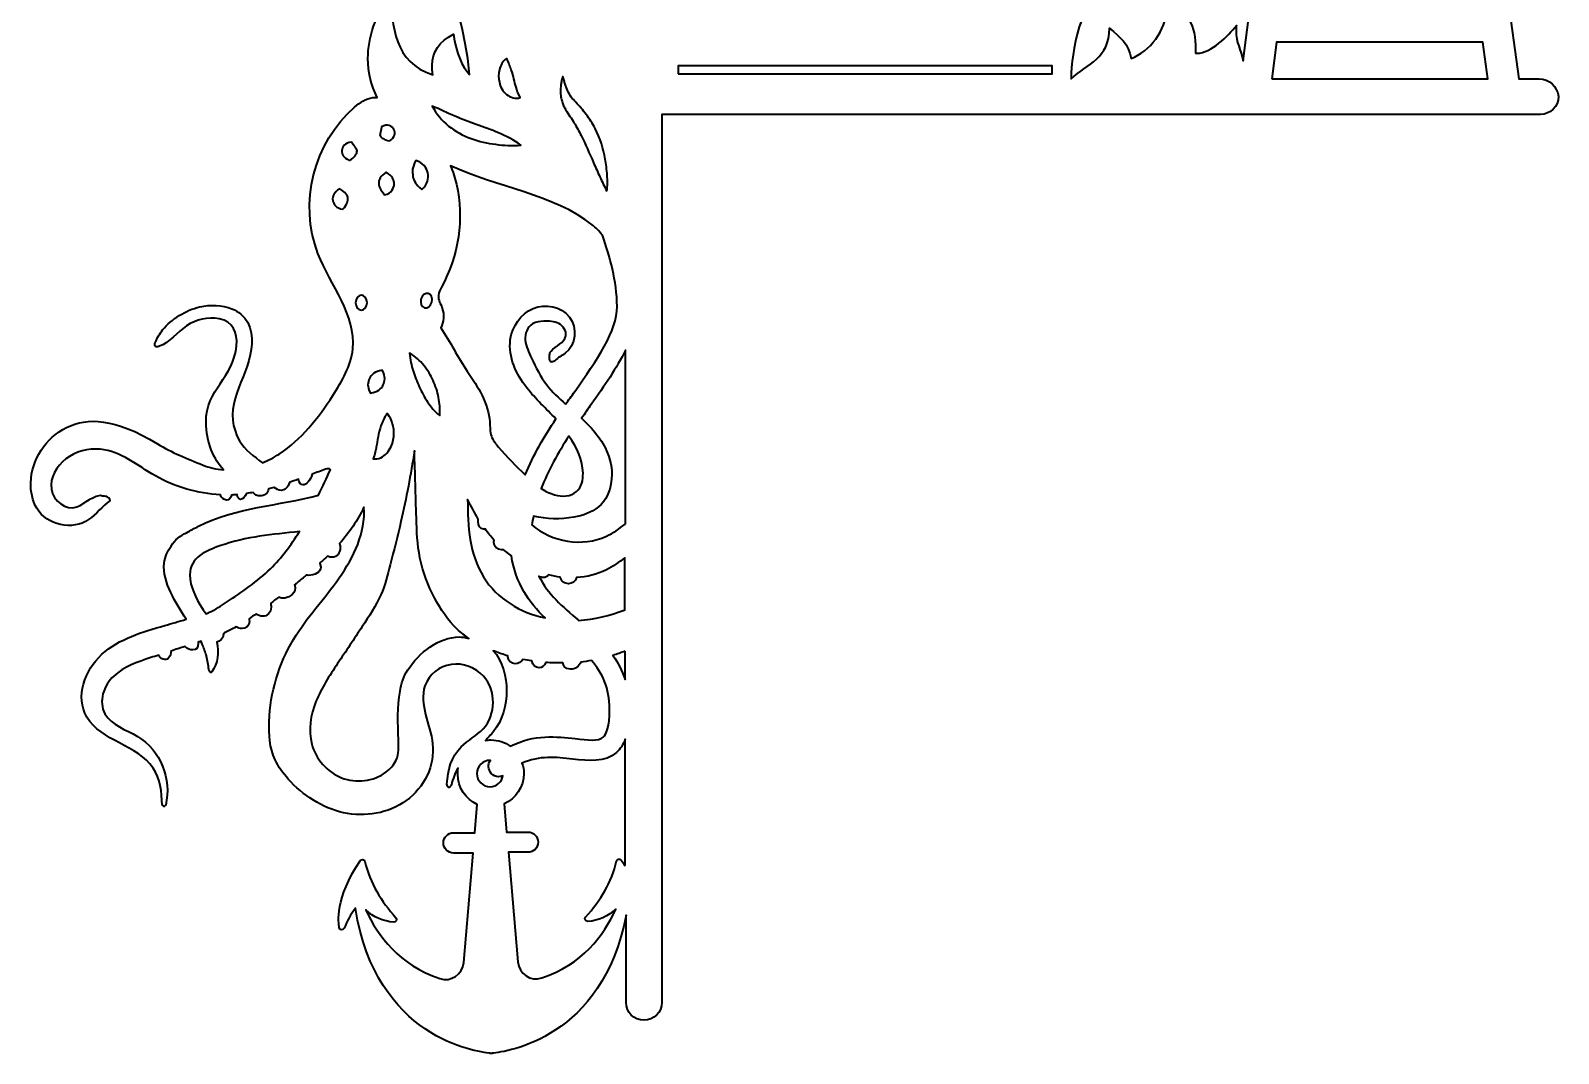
# Model space of a CAD drawing. Header units: millimetres. Extents: x 49 to 294, y 47 to 321.
# Drawn here: x 49.4 to 294.3, y 46.6 to 210.6 of the extents above; entities that cross this region are included whole.
import ezdxf

# ---------------------------------------------------------------- set-up
doc = ezdxf.new("R2010")
doc.units = ezdxf.units.MM
doc.header["$MEASUREMENT"] = 0
doc.layers.add('Layer 1', color=7, linetype='Continuous', lineweight=0)

msp = doc.modelspace()

# ---------------------------------------------------------------- linework, layer by layer
at = {"layer": 'Layer 1', "color": 18, "lineweight": 35, "true_color": 0x000000}
for points, knots in [([(291.22, 202.88), (291.22, 202.88), (287.94, 202.88), (287.94, 202.88), (287.94, 202.88), (277.88, 275.8), (277.88, 275.8), (278.38, 275.94), (278.8, 276.33), (279.01, 276.82), (279.01, 276.82), (283.49, 288.33), (283.49, 288.33), (283.92, 289.42), (283.1, 290.62), (281.9, 290.62), (281.9, 290.62), (277.11, 290.62), (277.11, 290.62), (277.11, 290.62), (277.11, 297.96), (277.11, 297.96), (277.11, 297.96), (282.01, 297.96), (282.01, 297.96), (282.86, 297.96), (283.32, 298.98), (282.68, 299.58), (282.68, 299.58), (265.89, 316.05), (265.89, 316.05), (265.5, 316.44), (264.9, 316.44), (264.55, 316.05), (264.55, 316.05), (247.76, 299.58), (247.76, 299.58), (247.16, 298.98), (247.54, 297.96), (248.43, 297.96), (248.43, 297.96), (253.33, 297.96), (253.33, 297.96), (253.33, 297.96), (253.33, 290.65), (253.33, 290.65), (253.33, 290.65), (248.53, 290.65), (248.53, 290.65), (247.37, 290.65), (246.52, 289.49), (246.94, 288.36), (246.94, 288.36), (251.42, 276.86), (251.42, 276.86), (251.67, 276.3), (252.17, 275.87), (252.77, 275.8), (252.77, 275.8), (243.77, 205.74), (243.77, 205.74), (243.35, 207.54), (242.61, 208.77), (242.61, 210.54), (242.61, 210.82), (242.64, 211.1), (242.68, 211.42), (241.34, 209.73), (238.62, 206.97), (236.36, 206.97), (236.29, 206.97), (236.18, 206.97), (236.11, 206.97), (236.11, 207.15), (236.11, 207.33), (236.11, 207.5), (236.11, 211.7), (235.02, 213.32), (231.21, 215.72), (231.39, 215.19), (231.46, 214.59), (231.46, 214.03), (231.46, 210.71), (228.74, 207.22), (225.78, 206.13), (225.39, 208.56), (224.08, 209.41), (222.32, 211), (222.32, 211), (222.32, 210.96), (222.32, 210.96), (222.32, 206.2), (218.79, 205.25), (216.18, 202.88), (216.25, 207.36), (217.35, 214.81), (222.85, 220.13), (232.94, 229.91), (236.36, 236.15), (237.56, 239.08), (237.6, 239.15), (237.6, 239.18), (237.6, 239.29), (237.7, 239.61), (237.67, 239.99), (237.35, 240.21), (237.35, 240.21), (186.06, 285.15), (186.06, 285.15), (186.41, 289.98), (188.03, 293.58), (188.03, 293.58), (188.03, 293.58), (176.42, 293.58), (176.42, 293.58), (176.42, 293.58), (174.55, 295.2), (174.55, 295.2), (174.55, 295.2), (174.55, 295.98), (174.55, 295.98), (174.55, 295.98), (178.96, 295.98), (178.96, 295.98), (178.96, 295.98), (182.77, 306.28), (182.77, 306.28), (182.77, 306.28), (173.36, 306.28), (173.36, 306.28), (173.36, 306.28), (172.65, 320.6), (172.65, 320.6), (172.61, 321.1), (172.12, 321.1), (172.09, 320.6), (172.09, 320.6), (172.05, 319.97), (172.05, 319.97), (172.05, 319.97), (156.99, 319.97), (156.99, 319.97), (156.99, 319.97), (159.98, 315.24), (159.98, 315.24), (159.98, 315.24), (156.95, 310.41), (156.95, 310.41), (156.95, 310.41), (171.56, 310.41), (171.56, 310.41), (171.56, 310.41), (171.34, 306.28), (171.34, 306.28), (171.34, 306.28), (161.92, 306.28), (161.92, 306.28), (161.92, 306.28), (162.45, 304.91), (162.45, 304.91), (162.45, 304.91), (139.81, 288.71), (139.81, 288.71), (139.81, 288.71), (139.81, 290.44), (139.81, 290.44), (139.81, 290.44), (139.28, 290.44), (139.28, 290.44), (139.28, 290.44), (138.61, 303.95), (138.61, 303.95), (138.57, 304.45), (138.08, 304.45), (138.04, 303.95), (138.04, 303.95), (137.41, 290.48), (137.41, 290.48), (137.41, 290.48), (136.88, 290.48), (136.88, 290.48), (136.88, 290.48), (136.88, 287.51), (136.88, 287.51), (135.08, 283.1), (131.13, 274.18), (125.41, 267.02), (125.41, 267.02), (124.78, 267.02), (124.78, 267.02), (124.78, 267.02), (127.99, 255.06), (111.55, 241.41), (111.55, 241.41), (109.43, 241.41), (109.43, 241.41), (109.43, 241.41), (109.43, 234.1), (109.43, 234.1), (109.43, 234.1), (112.57, 234.88), (113.42, 223.31), (113.42, 223.31), (118.29, 217.91), (119.77, 203.55), (118.53, 204.86), (117.62, 206.9), (117.16, 210.01), (114.94, 208.84), (113.74, 207.26), (113.74, 205), (113.74, 204.54), (113.81, 204.05), (113.88, 203.52), (107.63, 205.46), (107.39, 211.24), (107.03, 216.71), (104.67, 213.01), (103.47, 209.48), (103.47, 206.13), (103.47, 204.01), (103.96, 201.89), (104.95, 199.85), (104.7, 199.88), (104.49, 199.88), (104.25, 199.85), (103.12, 199.74), (102.13, 199.04), (101.32, 198.3), (94.79, 192.72), (92.32, 182.84), (95.46, 174.87), (97.47, 169.76), (101.6, 165.03), (101.04, 159.56), (100.75, 156.84), (99.34, 154.38), (97.83, 152.08), (95.5, 148.52), (92.82, 145.03), (89.25, 142.7), (88.41, 142.17), (87.49, 141.68), (86.54, 141.29), (85.2, 142.38), (83.78, 143.33), (82.87, 144.85), (81.67, 146.93), (81.49, 149.3), (82.16, 151.59), (82.87, 153.99), (84.07, 156.17), (84.6, 158.61), (85.09, 160.87), (85.02, 163.58), (83.08, 165.14), (82.66, 165.49), (82.2, 165.77), (81.67, 165.98), (80.08, 166.65), (78.21, 166.69), (76.52, 166.3), (74.26, 165.77), (72, 164.39), (70.56, 162.6), (70.06, 162), (69.67, 161.33), (69.39, 160.62), (69.29, 160.41), (69.25, 160.09), (69.43, 159.95), (69.57, 159.84), (69.74, 159.91), (69.92, 159.95), (71.75, 160.58), (72.85, 162.21), (74.4, 163.27), (75.92, 164.29), (77.82, 164.71), (79.62, 164.39), (81.88, 163.97), (82.59, 162.17), (82.41, 160.06), (81.88, 154.87), (77.51, 153.14), (77.51, 147.81), (77.51, 144.64), (78.85, 141.71), (80.29, 140.19), (79.16, 140.26), (78.07, 140.51), (77.05, 140.93), (74.51, 141.96), (72, 142.95), (69.71, 144.36), (62.79, 148.55), (58.53, 148.59), (55.17, 146.97), (51.82, 145.34), (49.53, 141.78), (49.42, 138.11), (49.39, 136.7), (49.67, 135.22), (50.38, 134.02), (52, 131.3), (56.09, 130.39), (58.7, 132.19), (59.94, 133.03), (60.89, 134.37), (62.09, 135.22), (62.09, 135.29), (62.09, 135.29), (62.09, 135.33), (62.09, 135.36), (62.09, 135.4), (62.05, 135.4), (62.05, 135.43), (62.02, 135.47), (62.02, 135.5), (61.98, 135.57), (61.95, 135.64), (61.91, 135.68), (61.88, 135.71), (61.84, 135.75), (61.84, 135.75), (61.81, 135.75), (61.81, 135.78), (61.77, 135.78), (61.74, 135.82), (61.7, 135.82), (61.7, 135.85), (61.7, 135.85), (61.63, 135.89), (61.63, 135.89), (61.59, 135.89), (61.56, 135.93), (61.56, 135.93), (61.45, 135.96), (61.31, 136), (61.17, 136), (61.14, 136), (61.14, 136), (61.1, 136), (61, 136), (60.85, 136.03), (60.78, 136.07), (60.71, 136.07), (60.71, 136.1), (60.64, 136.1), (59.97, 136), (59.37, 135.75), (58.81, 135.43), (58.14, 135.04), (57.57, 134.48), (56.83, 134.23), (55.03, 133.6), (53.02, 135.18), (52.74, 137.05), (52.46, 138.92), (53.55, 140.79), (55.03, 141.92), (56.59, 143.09), (58.6, 143.69), (60.57, 143.47), (63.85, 143.16), (66.5, 140.86), (69.39, 139.21), (72.57, 137.41), (76.2, 136.35), (79.83, 136.17), (79.94, 135.71), (80.36, 135.33), (80.82, 135.33), (81.17, 135.33), (81.49, 135.57), (81.6, 136.14), (81.88, 136.14), (82.2, 136.17), (82.48, 136.21), (82.55, 135.68), (82.8, 135.43), (83.04, 135.43), (83.4, 135.43), (83.78, 135.82), (84, 136.38), (84.38, 136.45), (84.7, 136.49), (85.09, 136.56), (85.34, 136.17), (85.76, 136), (86.18, 136), (86.82, 136), (87.45, 136.38), (87.52, 137.12), (87.81, 137.2), (88.09, 137.3), (88.41, 137.37), (88.79, 137.05), (89.15, 136.88), (89.54, 136.88), (90.17, 136.88), (90.7, 137.34), (90.88, 138.15), (91.37, 138.32), (91.83, 138.5), (92.32, 138.68), (92.46, 138.04), (92.75, 137.76), (93.06, 137.76), (93.59, 137.76), (94.26, 138.5), (94.54, 139.49), (95.25, 139.74), (95.96, 140.02), (96.66, 140.26), (96.91, 140.34), (97.3, 140.44), (97.44, 140.19), (96.84, 138.85), (96.2, 137.48), (95.53, 136.1), (89.11, 134.44), (82.34, 134.13), (76.31, 131.13), (75.67, 130.81), (75, 130.46), (74.4, 130.07), (73.38, 129.65), (72.5, 129.01), (71.93, 127.92), (71.33, 127.14), (70.91, 126.26), (70.8, 125.2), (70.49, 122.03), (72.74, 118.89), (74.33, 116.21), (73.17, 115.89), (72.07, 115.53), (70.91, 115.22), (67.31, 114.19), (63.57, 113.1), (60.82, 110.6), (58.07, 108.09), (56.52, 103.75), (58.42, 100.54), (60.68, 96.63), (66.53, 96.13), (69.04, 92.36), (70.2, 90.63), (70.41, 88.55), (70.49, 86.43), (70.52, 86.4), (70.52, 86.4), (70.56, 86.36), (70.63, 86.32), (70.66, 86.29), (70.7, 86.29), (70.7, 86.29), (70.7, 86.29), (70.7, 86.25), (70.73, 86.25), (70.77, 86.22), (70.77, 86.22), (70.8, 86.22), (70.8, 86.22), (70.84, 86.22), (70.84, 86.22), (70.87, 86.25), (70.87, 86.25), (70.91, 86.29), (70.91, 86.29), (70.94, 86.32), (70.94, 86.32), (70.98, 86.36), (70.98, 86.36), (70.98, 86.4), (71.01, 86.43), (71.05, 86.43), (72.04, 90.56), (70.2, 95.29), (66.53, 97.44), (64.7, 98.53), (62.34, 99.17), (61.31, 101.07), (60.22, 103.01), (61.1, 105.59), (62.72, 107.1), (64.35, 108.62), (66.53, 109.36), (68.69, 110.07), (69.07, 110.21), (69.53, 110.31), (69.92, 110.45), (70.13, 110), (70.52, 109.75), (70.91, 109.75), (71.4, 109.75), (71.86, 110.17), (71.9, 111.16), (71.9, 111.16), (71.9, 111.12), (71.9, 111.12), (72.64, 111.37), (73.38, 111.62), (74.15, 111.83), (74.54, 111.48), (75, 111.3), (75.42, 111.3), (75.92, 111.3), (76.27, 111.62), (76.27, 112.36), (76.27, 112.43), (76.27, 112.47), (76.27, 112.54), (76.41, 112.61), (76.59, 112.64), (76.73, 112.68), (76.8, 112.47), (76.84, 112.29), (76.94, 112.11), (77.19, 111.55), (77.4, 110.95), (77.58, 110.31), (77.79, 109.61), (77.89, 108.87), (77.96, 108.16), (78, 107.91), (78.18, 107.56), (78.35, 107.67), (78.42, 107.7), (78.42, 107.74), (78.46, 107.77), (79.41, 109.15), (79.66, 110.95), (79.23, 112.54), (79.76, 112.68), (80.29, 113.07), (80.29, 113.81), (80.29, 113.88), (80.29, 113.88), (80.29, 113.95), (80.57, 114.05), (80.82, 114.19), (81.14, 114.34), (81.53, 114.55), (81.99, 114.76), (82.37, 115.01), (82.62, 114.79), (82.94, 114.72), (83.29, 114.72), (83.89, 114.72), (84.46, 115.08), (84.46, 115.92), (84.46, 116.03), (84.46, 116.17), (84.42, 116.31), (84.81, 116.56), (85.16, 116.84), (85.55, 117.09), (85.8, 116.84), (86.18, 116.7), (86.57, 116.7), (87.28, 116.7), (87.95, 117.19), (87.95, 118.18), (87.95, 118.39), (87.91, 118.57), (87.88, 118.78), (88.3, 119.1), (88.72, 119.45), (89.18, 119.77), (89.32, 119.66), (89.57, 119.59), (89.82, 119.59), (90.63, 119.59), (91.79, 120.19), (91.79, 121.21), (91.79, 121.39), (91.76, 121.57), (91.72, 121.74), (91.86, 121.85), (92.04, 121.99), (92.18, 122.13), (92.64, 122.52), (93.13, 122.91), (93.59, 123.3), (93.7, 123.3), (93.8, 123.26), (93.91, 123.26), (94.93, 123.26), (95.89, 123.72), (95.89, 124.57), (95.89, 124.74), (95.81, 124.95), (95.74, 125.17), (96.13, 125.55), (96.59, 125.94), (96.98, 126.33), (97.23, 126.22), (97.47, 126.15), (97.68, 126.15), (98.53, 126.15), (99.02, 126.89), (99.02, 127.67), (99.02, 127.92), (98.99, 128.09), (98.92, 128.34), (100.47, 130.14), (101.81, 132.04), (102.83, 134.2), (103.12, 130.1), (101.18, 126.15), (98.85, 122.84), (96.52, 119.49), (93.63, 116.52), (91.55, 112.99), (89.15, 109.01), (87.81, 104.49), (87.63, 99.84), (87.56, 97.75), (87.7, 95.6), (88.58, 93.7), (89.11, 92.53), (89.85, 91.55), (90.7, 90.59), (93.03, 87.98), (96.13, 85.97), (99.55, 85.2), (102.98, 84.46), (106.79, 85.09), (109.61, 87.14), (112.47, 89.22), (114.23, 92.78), (113.84, 96.27), (113.49, 99.41), (111.58, 102.55), (112.61, 105.55), (113.24, 107.35), (114.94, 108.73), (116.84, 108.97), (118.75, 109.26), (120.69, 108.48), (121.99, 107.07), (124.07, 104.81), (124.04, 100.89), (121.92, 98.64), (120.9, 97.54), (119.49, 96.84), (118.39, 95.74), (116.84, 94.19), (116.24, 92), (116.13, 89.78), (116.17, 89.68), (116.21, 89.54), (116.24, 89.46), (116.28, 89.43), (116.28, 89.39), (116.31, 89.36), (116.31, 89.32), (116.35, 89.32), (116.35, 89.29), (116.35, 89.29), (116.38, 89.25), (116.38, 89.25), (116.42, 89.25), (116.42, 89.22), (116.45, 89.22), (116.49, 89.25), (116.52, 89.25), (116.52, 89.29), (116.56, 89.32), (116.59, 89.32), (116.59, 89.36), (116.59, 89.36), (116.63, 89.39), (116.63, 89.39), (116.66, 89.43), (116.7, 89.46), (116.7, 89.46), (116.73, 89.5), (116.73, 89.54), (116.77, 89.54), (116.77, 89.57), (116.8, 89.57), (116.8, 89.61), (116.8, 89.64), (116.84, 89.68), (116.84, 89.68), (117.09, 90.63), (117.4, 91.55), (117.93, 92.36), (117.86, 92.04), (117.86, 91.69), (117.86, 91.37), (117.86, 89.22), (119.17, 87.35), (121, 86.5), (121, 86.5), (120.61, 81.99), (120.61, 81.99), (120.61, 81.99), (117.19, 81.99), (117.19, 81.99), (116.31, 81.99), (115.57, 81.28), (115.57, 80.36), (115.57, 79.48), (116.28, 78.74), (117.19, 78.74), (117.19, 78.74), (120.33, 78.74), (120.33, 78.74), (120.33, 78.74), (118.82, 61.17), (118.82, 61.17), (118.64, 59.27), (116.77, 58), (114.97, 58.6), (108.55, 60.75), (105.06, 65.44), (103.12, 69.64), (104.32, 68.47), (105.94, 67.77), (107.6, 67.66), (107.99, 67.63), (108.16, 68.05), (107.95, 68.37), (105.59, 71.01), (103.82, 73.87), (102.98, 77.36), (102.91, 77.72), (102.45, 77.79), (102.24, 77.51), (98.11, 71.51), (98.78, 67.45), (98.85, 66.78), (98.88, 66.36), (99.48, 66.25), (99.66, 66.68), (100.15, 67.84), (100.68, 68.93), (101.46, 69.89), (104.78, 49.04), (120.79, 46.85), (123.08, 46.64), (123.08, 46.64), (123.08, 46.6), (123.08, 46.6), (123.08, 46.6), (123.15, 46.6), (123.23, 46.6), (123.3, 46.6), (123.37, 46.6), (123.37, 46.6), (123.37, 46.6), (123.37, 46.64), (123.37, 46.64), (125.62, 46.85), (141.11, 49), (144.85, 68.79), (144.85, 68.79), (144.85, 54.79), (144.85, 54.79), (144.85, 53.2), (146.12, 51.93), (147.71, 51.93), (149.3, 51.93), (150.57, 53.2), (150.57, 54.79), (150.57, 54.79), (150.57, 197.17), (150.57, 197.17), (150.57, 197.17), (291.43, 197.17), (291.43, 197.17), (293.02, 197.17), (294.29, 198.44), (294.29, 200.03), (294.08, 201.61), (292.81, 202.88), (291.22, 202.88)], [0, 0, 0, 0, 1, 1, 1, 2, 2, 2, 3, 3, 3, 4, 4, 4, 5, 5, 5, 6, 6, 6, 7, 7, 7, 8, 8, 8, 9, 9, 9, 10, 10, 10, 11, 11, 11, 12, 12, 12, 13, 13, 13, 14, 14, 14, 15, 15, 15, 16, 16, 16, 17, 17, 17, 18, 18, 18, 19, 19, 19, 20, 20, 20, 21, 21, 21, 22, 22, 22, 23, 23, 23, 24, 24, 24, 25, 25, 25, 26, 26, 26, 27, 27, 27, 28, 28, 28, 29, 29, 29, 30, 30, 30, 31, 31, 31, 32, 32, 32, 33, 33, 33, 34, 34, 34, 35, 35, 35, 36, 36, 36, 37, 37, 37, 38, 38, 38, 39, 39, 39, 40, 40, 40, 41, 41, 41, 42, 42, 42, 43, 43, 43, 44, 44, 44, 45, 45, 45, 46, 46, 46, 47, 47, 47, 48, 48, 48, 49, 49, 49, 50, 50, 50, 51, 51, 51, 52, 52, 52, 53, 53, 53, 54, 54, 54, 55, 55, 55, 56, 56, 56, 57, 57, 57, 58, 58, 58, 59, 59, 59, 60, 60, 60, 61, 61, 61, 62, 62, 62, 63, 63, 63, 64, 64, 64, 65, 65, 65, 66, 66, 66, 67, 67, 67, 68, 68, 68, 69, 69, 69, 70, 70, 70, 71, 71, 71, 72, 72, 72, 73, 73, 73, 74, 74, 74, 75, 75, 75, 76, 76, 76, 77, 77, 77, 78, 78, 78, 79, 79, 79, 80, 80, 80, 81, 81, 81, 82, 82, 82, 83, 83, 83, 84, 84, 84, 85, 85, 85, 86, 86, 86, 87, 87, 87, 88, 88, 88, 89, 89, 89, 90, 90, 90, 91, 91, 91, 92, 92, 92, 93, 93, 93, 94, 94, 94, 95, 95, 95, 96, 96, 96, 97, 97, 97, 98, 98, 98, 99, 99, 99, 100, 100, 100, 101, 101, 101, 102, 102, 102, 103, 103, 103, 104, 104, 104, 105, 105, 105, 106, 106, 106, 107, 107, 107, 108, 108, 108, 109, 109, 109, 110, 110, 110, 111, 111, 111, 112, 112, 112, 113, 113, 113, 114, 114, 114, 115, 115, 115, 116, 116, 116, 117, 117, 117, 118, 118, 118, 119, 119, 119, 120, 120, 120, 121, 121, 121, 122, 122, 122, 123, 123, 123, 124, 124, 124, 125, 125, 125, 126, 126, 126, 127, 127, 127, 128, 128, 128, 129, 129, 129, 130, 130, 130, 131, 131, 131, 132, 132, 132, 133, 133, 133, 134, 134, 134, 135, 135, 135, 136, 136, 136, 137, 137, 137, 138, 138, 138, 139, 139, 139, 140, 140, 140, 141, 141, 141, 142, 142, 142, 143, 143, 143, 144, 144, 144, 145, 145, 145, 146, 146, 146, 147, 147, 147, 148, 148, 148, 149, 149, 149, 150, 150, 150, 151, 151, 151, 152, 152, 152, 153, 153, 153, 154, 154, 154, 155, 155, 155, 156, 156, 156, 157, 157, 157, 158, 158, 158, 159, 159, 159, 160, 160, 160, 161, 161, 161, 162, 162, 162, 163, 163, 163, 164, 164, 164, 165, 165, 165, 166, 166, 166, 167, 167, 167, 168, 168, 168, 169, 169, 169, 170, 170, 170, 171, 171, 171, 172, 172, 172, 173, 173, 173, 174, 174, 174, 175, 175, 175, 176, 176, 176, 177, 177, 177, 178, 178, 178, 179, 179, 179, 180, 180, 180, 181, 181, 181, 182, 182, 182, 183, 183, 183, 184, 184, 184, 185, 185, 185, 186, 186, 186, 187, 187, 187, 188, 188, 188, 189, 189, 189, 190, 190, 190, 191, 191, 191, 192, 192, 192, 193, 193, 193, 194, 194, 194, 195, 195, 195, 196, 196, 196, 197, 197, 197, 198, 198, 198, 199, 199, 199, 200, 200, 200, 201, 201, 201, 202, 202, 202, 203, 203, 203, 204, 204, 204, 205, 205, 205, 206, 206, 206, 207, 207, 207, 208, 208, 208, 209, 209, 209, 210, 210, 210, 211, 211, 211, 212, 212, 212, 213, 213, 213, 214, 214, 214, 215, 215, 215, 216, 216, 216, 217, 217, 217, 218, 218, 218, 219, 219, 219, 220, 220, 220, 221, 221, 221, 222, 222, 222, 223, 223, 223, 224, 224, 224, 225, 225, 225, 226, 226, 226, 227, 227, 227, 228, 228, 228, 229, 229, 229, 230, 230, 230, 231, 231, 231, 232, 232, 232, 233, 233, 233, 234, 234, 234, 235, 235, 235, 236, 236, 236, 237, 237, 237, 238, 238, 238, 239, 239, 239, 240, 240, 240, 241, 241, 241, 242, 242, 242, 243, 243, 243, 244, 244, 244, 245, 245, 245, 246, 246, 246, 247, 247, 247, 248, 248, 248, 249, 249, 249, 250, 250, 250, 251, 251, 251, 252, 252, 252, 253, 253, 253, 254, 254, 254, 255, 255, 255, 256, 256, 256, 257, 257, 257, 258, 258, 258, 259, 259, 259, 260, 260, 260, 260]), ([(248.36, 202.88), (248.36, 202.88), (249.1, 208.74), (249.1, 208.74), (249.1, 208.74), (282.15, 208.74), (282.15, 208.74), (282.15, 208.74), (282.96, 202.88), (282.96, 202.88), (282.96, 202.88), (248.36, 202.88), (248.36, 202.88)], [0, 0, 0, 0, 1, 1, 1, 2, 2, 2, 3, 3, 3, 4, 4, 4, 4]), ([(124.53, 204.33), (124.74, 205), (125.06, 205.67), (125.69, 206.13), (126.05, 205.42), (126.22, 204.86), (126.44, 204.33), (126.61, 203.8), (126.75, 203.31), (126.86, 202.85), (126.96, 202.39), (127.07, 201.97), (127.21, 201.51), (127.32, 201.01), (127.49, 200.55), (127.88, 199.85), (127.14, 199.6), (126.29, 199.85), (125.69, 200.38), (125.06, 200.87), (124.67, 201.58), (124.53, 202.32), (124.35, 202.92), (124.35, 203.66), (124.53, 204.33)], [0, 0, 0, 0, 1, 1, 1, 2, 2, 2, 3, 3, 3, 4, 4, 4, 5, 5, 5, 6, 6, 6, 7, 7, 7, 8, 8, 8, 8]), ([(153.21, 203.69), (153.21, 203.69), (153.21, 204.96), (153.21, 204.96), (153.21, 204.96), (213.15, 204.96), (213.15, 204.96), (213.15, 204.96), (213.15, 203.69), (213.15, 203.69), (213.15, 203.69), (153.21, 203.69), (153.21, 203.69)], [0, 0, 0, 0, 1, 1, 1, 2, 2, 2, 3, 3, 3, 4, 4, 4, 4]), ([(141.78, 184.86), (141.36, 185.6), (140.97, 186.37), (140.65, 187.15), (140.3, 187.89), (139.95, 188.67), (139.63, 189.41), (138.96, 190.89), (138.36, 192.37), (137.65, 193.78), (137.27, 194.49), (136.95, 195.16), (136.49, 195.83), (136.1, 196.5), (135.61, 197.17), (135.15, 197.94), (135.04, 198.16), (134.9, 198.33), (134.83, 198.54), (134.76, 198.79), (134.62, 198.97), (134.58, 199.21), (134.58, 199.21), (134.48, 199.57), (134.48, 199.57), (134.44, 199.67), (134.41, 199.81), (134.41, 199.92), (134.37, 200.17), (134.34, 200.38), (134.34, 200.62), (134.34, 201.08), (134.34, 201.54), (134.41, 201.97), (134.44, 202.21), (134.48, 202.39), (134.51, 202.6), (134.58, 202.81), (134.62, 203.02), (134.73, 203.24), (134.8, 203.02), (134.83, 202.81), (134.9, 202.6), (134.97, 202.39), (135.01, 202.21), (135.08, 202), (135.15, 201.79), (135.18, 201.61), (135.29, 201.44), (135.29, 201.44), (135.5, 200.91), (135.5, 200.91), (135.82, 200.2), (136.24, 199.67), (136.77, 199.11), (137.34, 198.51), (137.94, 197.87), (138.43, 197.17), (138.71, 196.81), (138.96, 196.46), (139.21, 196.07), (139.45, 195.69), (139.63, 195.3), (139.88, 194.91), (140.69, 193.32), (141.22, 191.66), (141.5, 190.01), (141.64, 189.16), (141.75, 188.31), (141.82, 187.43), (141.85, 186.58), (141.89, 185.7), (141.78, 184.86)], [0, 0, 0, 0, 1, 1, 1, 2, 2, 2, 3, 3, 3, 4, 4, 4, 5, 5, 5, 6, 6, 6, 7, 7, 7, 8, 8, 8, 9, 9, 9, 10, 10, 10, 11, 11, 11, 12, 12, 12, 13, 13, 13, 14, 14, 14, 15, 15, 15, 16, 16, 16, 17, 17, 17, 18, 18, 18, 19, 19, 19, 20, 20, 20, 21, 21, 21, 22, 22, 22, 23, 23, 23, 24, 24, 24, 24]), ([(117.37, 196.89), (118.53, 196.39), (119.63, 195.97), (120.83, 195.54), (121.99, 195.12), (123.23, 194.7), (124.42, 194.2), (125.62, 193.68), (126.86, 193.08), (127.95, 192.23), (126.54, 192.12), (125.24, 192.19), (123.93, 192.37), (122.59, 192.55), (121.32, 192.79), (120.02, 193.29), (118.71, 193.75), (117.47, 194.45), (116.38, 195.3), (115.32, 196.18), (114.41, 197.24), (113.77, 198.51), (115.04, 197.94), (116.17, 197.38), (117.37, 196.89)], [0, 0, 0, 0, 1, 1, 1, 2, 2, 2, 3, 3, 3, 4, 4, 4, 5, 5, 5, 6, 6, 6, 7, 7, 7, 8, 8, 8, 8]), ([(105.45, 194.1), (105.52, 194.35), (105.59, 194.63), (105.66, 195.16), (106.12, 195.51), (106.54, 195.47), (106.89, 195.37), (107.24, 195.26), (107.49, 194.98), (107.63, 194.73), (107.77, 194.45), (107.81, 194.17), (107.7, 193.85), (107.63, 193.53), (107.42, 193.22), (106.96, 192.9), (106.43, 193.04), (106.12, 193.15), (105.9, 193.29), (105.66, 193.39), (105.55, 193.53), (105.48, 193.68), (105.37, 193.75), (105.37, 193.89), (105.45, 194.1)], [0, 0, 0, 0, 1, 1, 1, 2, 2, 2, 3, 3, 3, 4, 4, 4, 5, 5, 5, 6, 6, 6, 7, 7, 7, 8, 8, 8, 8]), ([(100.47, 189.79), (99.94, 190.04), (99.69, 190.29), (99.52, 190.54), (99.34, 190.78), (99.27, 191.06), (99.27, 191.38), (99.31, 191.66), (99.41, 191.95), (99.66, 192.23), (99.91, 192.48), (100.26, 192.69), (100.82, 192.69), (101.18, 192.26), (101.35, 191.98), (101.53, 191.77), (101.71, 191.56), (101.74, 191.38), (101.71, 191.17), (101.67, 190.96), (101.6, 190.78), (101.42, 190.54), (101.25, 190.29), (100.97, 190.04), (100.47, 189.79)], [0, 0, 0, 0, 1, 1, 1, 2, 2, 2, 3, 3, 3, 4, 4, 4, 5, 5, 5, 6, 6, 6, 7, 7, 7, 8, 8, 8, 8]), ([(110.63, 188.38), (110.7, 188.77), (110.84, 189.23), (111.16, 189.79), (111.76, 189.58), (112.18, 189.3), (112.47, 188.95), (112.78, 188.59), (112.96, 188.21), (113.07, 187.78), (113.14, 187.36), (113.14, 186.9), (112.99, 186.44), (112.85, 185.98), (112.61, 185.56), (112.11, 185.14), (111.58, 185.53), (111.3, 185.88), (111.09, 186.2), (110.84, 186.55), (110.74, 186.87), (110.67, 187.22), (110.63, 187.61), (110.6, 188), (110.63, 188.38)], [0, 0, 0, 0, 1, 1, 1, 2, 2, 2, 3, 3, 3, 4, 4, 4, 5, 5, 5, 6, 6, 6, 7, 7, 7, 8, 8, 8, 8]), ([(135.15, 150.71), (134.06, 151.66), (133, 152.65), (132.12, 153.78), (131.09, 155.12), (130.39, 156.6), (129.68, 158.08), (129.26, 159), (128.8, 159.95), (128.69, 160.97), (128.59, 162), (129.01, 163.09), (129.89, 163.62), (130.42, 163.9), (131.06, 163.97), (131.66, 164.01), (132.47, 164.04), (133.31, 164.01), (134.06, 163.62), (134.76, 163.23), (135.33, 162.45), (135.18, 161.64), (134.94, 160.51), (133.56, 160.09), (132.82, 159.21), (132.79, 159.14), (132.75, 159.14), (132.75, 159.1), (132.71, 159.07), (132.71, 159.03), (132.68, 159), (132.64, 158.96), (132.64, 158.93), (132.64, 158.89), (132.61, 158.82), (132.61, 158.68), (132.57, 158.57), (132.57, 158.57), (132.57, 158.57), (132.57, 158.54), (132.57, 158.47), (132.57, 158.43), (132.57, 158.36), (132.57, 158.26), (132.57, 158.15), (132.57, 158.04), (132.57, 158.01), (132.57, 157.97), (132.57, 157.97), (132.57, 157.97), (132.57, 157.94), (132.57, 157.94), (132.61, 157.87), (132.61, 157.76), (132.64, 157.69), (132.64, 157.66), (132.68, 157.62), (132.68, 157.62), (132.68, 157.62), (132.68, 157.62), (132.68, 157.59), (132.71, 157.55), (132.71, 157.52), (132.75, 157.52), (132.79, 157.48), (132.79, 157.48), (132.82, 157.48), (132.82, 157.48), (132.79, 157.48), (132.79, 157.52), (132.82, 157.52), (132.86, 157.48), (132.86, 157.48), (132.86, 157.48), (132.86, 157.48), (132.89, 157.48), (132.93, 157.48), (132.96, 157.48), (132.96, 157.48), (133.03, 157.52), (133.1, 157.52), (133.21, 157.55), (133.21, 157.55), (133.21, 157.55), (133.24, 157.55), (133.28, 157.59), (133.31, 157.59), (133.35, 157.62), (133.39, 157.66), (133.42, 157.69), (133.46, 157.69), (133.91, 158.19), (134.55, 158.43), (135.08, 158.86), (136.84, 160.13), (137.09, 162.95), (135.78, 164.64), (134.44, 166.37), (131.9, 166.9), (129.93, 166.05), (127.95, 165.21), (126.58, 163.16), (126.29, 161.01), (125.94, 158.26), (127.21, 155.5), (128.94, 153.32), (130.35, 151.52), (132.01, 150), (133.6, 148.34), (131.73, 145.52), (129.96, 142.56), (128.69, 139.38), (127.18, 140.76), (125.73, 142.28), (124.39, 143.83), (123.93, 144.36), (123.47, 144.92), (123.26, 145.59), (123.01, 146.3), (123.05, 147.07), (123.01, 147.85), (122.8, 150.85), (121.07, 153.49), (119.38, 156), (117.93, 158.15), (116.59, 160.76), (115.15, 162.95), (115.64, 163.9), (115.71, 165.06), (115.39, 166.05), (115.15, 166.76), (114.69, 167.39), (114.76, 168.17), (114.79, 168.63), (115.01, 169.02), (115.25, 169.44), (117.97, 174.45), (118.96, 180.45), (117.65, 185.98), (117.4, 187.01), (117.12, 187.96), (116.7, 188.91), (124, 185.56), (133.35, 184.29), (139.42, 179.46), (139.98, 179), (140.55, 178.44), (141.04, 177.8), (142.24, 174.27), (143.37, 170.57), (143.4, 166.37), (143.44, 162.45), (140.12, 157.73), (136.63, 152.72), (136.07, 151.98), (135.64, 151.34), (135.15, 150.71)], [0, 0, 0, 0, 1, 1, 1, 2, 2, 2, 3, 3, 3, 4, 4, 4, 5, 5, 5, 6, 6, 6, 7, 7, 7, 8, 8, 8, 9, 9, 9, 10, 10, 10, 11, 11, 11, 12, 12, 12, 13, 13, 13, 14, 14, 14, 15, 15, 15, 16, 16, 16, 17, 17, 17, 18, 18, 18, 19, 19, 19, 20, 20, 20, 21, 21, 21, 22, 22, 22, 23, 23, 23, 24, 24, 24, 25, 25, 25, 26, 26, 26, 27, 27, 27, 28, 28, 28, 29, 29, 29, 30, 30, 30, 31, 31, 31, 32, 32, 32, 33, 33, 33, 34, 34, 34, 35, 35, 35, 36, 36, 36, 37, 37, 37, 38, 38, 38, 39, 39, 39, 40, 40, 40, 41, 41, 41, 42, 42, 42, 43, 43, 43, 44, 44, 44, 45, 45, 45, 46, 46, 46, 47, 47, 47, 48, 48, 48, 49, 49, 49, 50, 50, 50, 51, 51, 51, 52, 52, 52, 52]), ([(105.23, 186.51), (105.27, 186.65), (105.3, 186.83), (105.45, 186.97), (105.62, 187.29), (105.87, 187.57), (106.4, 187.89), (106.93, 187.57), (107.17, 187.29), (107.39, 186.97), (107.46, 186.83), (107.56, 186.65), (107.6, 186.51), (107.63, 186.44), (107.63, 186.37), (107.67, 186.27), (107.67, 186.2), (107.67, 186.09), (107.67, 186.02), (107.67, 185.67), (107.56, 185.31), (107.32, 184.96), (107.07, 184.64), (106.72, 184.33), (106.12, 184.26), (105.76, 184.75), (105.59, 185.03), (105.41, 185.28), (105.27, 185.53), (105.2, 185.81), (105.2, 186.06), (105.2, 186.13), (105.2, 186.2), (105.2, 186.27), (105.2, 186.34), (105.23, 186.41), (105.23, 186.51)], [0, 0, 0, 0, 1, 1, 1, 2, 2, 2, 3, 3, 3, 4, 4, 4, 5, 5, 5, 6, 6, 6, 7, 7, 7, 8, 8, 8, 9, 9, 9, 10, 10, 10, 11, 11, 11, 12, 12, 12, 12]), ([(100.12, 182.99), (100.01, 182.7), (99.84, 182.39), (99.45, 181.96), (98.88, 182.03), (98.53, 182.24), (98.28, 182.49), (98.04, 182.74), (97.9, 183.06), (97.83, 183.37), (97.75, 183.69), (97.83, 184.01), (98, 184.33), (98.18, 184.64), (98.43, 184.93), (98.95, 185.21), (99.48, 184.93), (99.73, 184.68), (99.94, 184.43), (100.15, 184.19), (100.22, 183.97), (100.26, 183.73), (100.26, 183.52), (100.22, 183.27), (100.12, 182.99)], [0, 0, 0, 0, 1, 1, 1, 2, 2, 2, 3, 3, 3, 4, 4, 4, 5, 5, 5, 6, 6, 6, 7, 7, 7, 8, 8, 8, 8]), ([(102.41, 165.77), (101.92, 165.77), (101.49, 166.3), (101.49, 166.97), (101.49, 167.64), (101.88, 168.17), (102.41, 168.17), (102.94, 168.17), (103.33, 167.64), (103.33, 166.97), (103.33, 166.33), (102.91, 165.77), (102.41, 165.77)], [0, 0, 0, 0, 1, 1, 1, 2, 2, 2, 3, 3, 3, 4, 4, 4, 4]), ([(113.7, 167.08), (113.52, 166.44), (112.99, 166.02), (112.54, 166.16), (112.08, 166.3), (111.8, 166.9), (111.97, 167.53), (112.15, 168.17), (112.68, 168.59), (113.14, 168.45), (113.63, 168.31), (113.88, 167.71), (113.7, 167.08)], [0, 0, 0, 0, 1, 1, 1, 2, 2, 2, 3, 3, 3, 4, 4, 4, 4]), ([(144.74, 131.45), (144.74, 131.45), (144.67, 131.45), (144.67, 131.45), (143.76, 130.7), (142.77, 130.03), (141.71, 129.54), (137.83, 127.74), (132.96, 128.59), (129.75, 131.34), (129.82, 131.83), (129.89, 132.29), (130, 132.75), (132.12, 132.26), (134.34, 132.22), (136.49, 132.57), (137.9, 132.82), (139.31, 133.31), (140.41, 134.23), (142.77, 136.24), (143.05, 139.95), (141.89, 142.84), (141.01, 145.03), (139.45, 146.83), (137.72, 148.45), (138.25, 149.19), (138.75, 149.93), (139.24, 150.64), (141.36, 153.63), (143.37, 156.53), (144.74, 159.35), (144.74, 159.35), (144.74, 131.45), (144.74, 131.45), (144.74, 131.45), (144.74, 131.45), (144.74, 131.45)], [0, 0, 0, 0, 1, 1, 1, 2, 2, 2, 3, 3, 3, 4, 4, 4, 5, 5, 5, 6, 6, 6, 7, 7, 7, 8, 8, 8, 9, 9, 9, 10, 10, 10, 11, 11, 11, 12, 12, 12, 12]), ([(112.43, 156.92), (113.03, 156.17), (113.56, 155.33), (113.91, 154.48), (114.3, 153.63), (114.62, 152.72), (114.79, 151.8), (114.97, 150.88), (115.08, 149.9), (114.97, 148.87), (114.12, 149.54), (113.56, 150.28), (113.03, 151.06), (112.5, 151.84), (112.08, 152.65), (111.69, 153.49), (111.3, 154.34), (110.98, 155.15), (110.7, 156.03), (110.45, 156.92), (110.21, 157.83), (110.14, 158.89), (111.09, 158.36), (111.8, 157.66), (112.43, 156.92)], [0, 0, 0, 0, 1, 1, 1, 2, 2, 2, 3, 3, 3, 4, 4, 4, 5, 5, 5, 6, 6, 6, 7, 7, 7, 8, 8, 8, 8]), ([(103.72, 154.83), (103.86, 155.12), (104.1, 155.4), (104.42, 155.65), (104.74, 155.89), (105.13, 156.03), (105.76, 156.14), (106.08, 155.61), (106.15, 155.19), (106.15, 154.8), (106.15, 154.41), (106.08, 154.09), (105.9, 153.78), (105.76, 153.46), (105.52, 153.21), (105.2, 152.96), (104.88, 152.72), (104.49, 152.58), (103.86, 152.47), (103.58, 153), (103.47, 153.42), (103.47, 153.81), (103.47, 154.2), (103.58, 154.52), (103.72, 154.83)], [0, 0, 0, 0, 1, 1, 1, 2, 2, 2, 3, 3, 3, 4, 4, 4, 5, 5, 5, 6, 6, 6, 7, 7, 7, 8, 8, 8, 8]), ([(107.53, 144.99), (107.39, 144.25), (107.07, 143.51), (106.5, 142.87), (105.97, 142.28), (105.13, 141.78), (104.28, 141.96), (104.63, 142.73), (104.74, 143.3), (104.81, 143.83), (104.88, 144.36), (104.99, 144.89), (105.09, 145.45), (105.2, 146.01), (105.34, 146.61), (105.55, 147.25), (105.8, 147.88), (106.04, 148.55), (106.57, 149.19), (107.1, 148.52), (107.35, 147.85), (107.49, 147.14), (107.67, 146.47), (107.67, 145.73), (107.53, 144.99)], [0, 0, 0, 0, 1, 1, 1, 2, 2, 2, 3, 3, 3, 4, 4, 4, 5, 5, 5, 6, 6, 6, 7, 7, 7, 8, 8, 8, 8]), ([(137.94, 139.63), (137.97, 138.57), (137.72, 137.41), (136.91, 136.7), (136, 135.85), (134.55, 135.85), (133.39, 136.17), (132.61, 136.42), (131.9, 136.74), (131.23, 137.16), (132.36, 140.09), (133.95, 142.91), (135.68, 145.59), (136.95, 143.79), (137.9, 141.78), (137.94, 139.63)], [0, 0, 0, 0, 1, 1, 1, 2, 2, 2, 3, 3, 3, 4, 4, 4, 5, 5, 5, 5]), ([(118.11, 113.38), (114.76, 113.35), (111.69, 110.88), (109.85, 108.09), (109.18, 107.07), (108.83, 105.87), (108.62, 104.7), (108.16, 102.13), (108.23, 99.52), (108.37, 96.91), (108.41, 95.78), (108.44, 94.65), (107.99, 93.63), (107.63, 92.85), (107.03, 92.22), (106.36, 91.69), (104.35, 90.21), (101.56, 89.89), (99.24, 90.81), (96.91, 91.72), (95.11, 93.8), (94.47, 96.2), (93.87, 98.46), (94.26, 100.89), (95.14, 103.05), (96.03, 105.2), (97.3, 107.17), (98.6, 109.11), (99.94, 111.09), (101.25, 113.07), (102.55, 115.04), (103.65, 116.66), (104.74, 118.36), (105.55, 120.16), (106.22, 121.71), (106.64, 123.33), (107.03, 124.95), (107.63, 127.25), (108.23, 129.58), (108.76, 131.9), (109.61, 135.64), (110.35, 139.42), (110.91, 143.23), (111.02, 139.52), (111.12, 136.21), (111.23, 132.5), (111.3, 130.35), (111.37, 128.16), (111.8, 126.05), (112.25, 123.79), (113.1, 121.64), (114.16, 119.63), (115.11, 117.79), (116.28, 116.03), (117.79, 114.62), (118.36, 114.09), (118.99, 113.59), (119.66, 113.14), (119.06, 113.31), (118.57, 113.38), (118.11, 113.38)], [0, 0, 0, 0, 1, 1, 1, 2, 2, 2, 3, 3, 3, 4, 4, 4, 5, 5, 5, 6, 6, 6, 7, 7, 7, 8, 8, 8, 9, 9, 9, 10, 10, 10, 11, 11, 11, 12, 12, 12, 13, 13, 13, 14, 14, 14, 15, 15, 15, 16, 16, 16, 17, 17, 17, 18, 18, 18, 19, 19, 19, 20, 20, 20, 20]), ([(121.99, 123.01), (119.73, 126.68), (119.45, 131.13), (119.45, 135.43), (119.98, 134.37), (120.51, 133.31), (121.14, 132.29), (121.11, 132.15), (121.11, 132.04), (121.11, 131.9), (121.11, 131.23), (121.43, 130.67), (121.99, 130.67), (122.06, 130.67), (122.13, 130.67), (122.24, 130.7), (122.7, 130.07), (123.23, 129.43), (123.72, 128.87), (123.68, 128.76), (123.65, 128.62), (123.65, 128.52), (123.65, 127.88), (124.18, 127.35), (124.85, 127.35), (124.92, 127.35), (125.06, 127.35), (125.13, 127.39), (125.13, 127.39), (126.47, 126.4), (126.47, 126.4), (127.11, 121.92), (129.33, 118.89), (131.87, 116.42), (127.88, 117.26), (124.14, 119.52), (121.99, 123.01)], [0, 0, 0, 0, 1, 1, 1, 2, 2, 2, 3, 3, 3, 4, 4, 4, 5, 5, 5, 6, 6, 6, 7, 7, 7, 8, 8, 8, 9, 9, 9, 10, 10, 10, 11, 11, 11, 12, 12, 12, 12]), ([(87.84, 124.32), (85.72, 122.24), (83.26, 120.61), (80.82, 118.96), (79.94, 118.36), (79.02, 117.79), (78.07, 117.33), (77.86, 117.26), (77.68, 117.16), (77.51, 117.09), (77.33, 117.33), (77.12, 117.62), (76.87, 117.97), (75.92, 119.63), (74.93, 121.43), (74.93, 123.33), (74.93, 126.22), (77.54, 127.21), (79.87, 128.02), (83.93, 129.47), (88.23, 129.82), (92.5, 130.28), (91.12, 128.09), (89.61, 126.05), (87.84, 124.32)], [0, 0, 0, 0, 1, 1, 1, 2, 2, 2, 3, 3, 3, 4, 4, 4, 5, 5, 5, 6, 6, 6, 7, 7, 7, 8, 8, 8, 8]), ([(144.67, 117.72), (142.24, 116.8), (139.77, 116.21), (137.23, 116.03), (137.2, 116.06), (137.16, 116.06), (137.16, 116.1), (134.69, 118.22), (132.29, 120.23), (130.88, 123.15), (131.09, 122.98), (131.34, 122.91), (131.59, 122.91), (131.9, 122.91), (132.19, 123.01), (132.43, 123.33), (133.03, 123.15), (133.67, 123.05), (134.3, 122.98), (134.41, 122.27), (135.01, 121.92), (135.64, 121.92), (136.21, 121.92), (136.77, 122.24), (136.91, 122.91), (138.54, 122.98), (140.19, 123.4), (141.68, 124.14), (142.73, 124.67), (143.72, 125.38), (144.64, 126.08), (144.64, 126.08), (144.64, 117.72), (144.64, 117.72), (144.64, 117.72), (144.67, 117.72), (144.67, 117.72)], [0, 0, 0, 0, 1, 1, 1, 2, 2, 2, 3, 3, 3, 4, 4, 4, 5, 5, 5, 6, 6, 6, 7, 7, 7, 8, 8, 8, 9, 9, 9, 10, 10, 10, 11, 11, 11, 12, 12, 12, 12]), ([(123.58, 98.21), (125.06, 100.05), (125.69, 102.48), (125.69, 104.81), (125.73, 106.79), (124.99, 109.71), (123.54, 111.16), (123.61, 111.12), (123.68, 111.09), (123.75, 111.09), (124.46, 110.81), (125.2, 110.56), (125.91, 110.35), (125.91, 110.31), (125.91, 110.28), (125.91, 110.24), (125.91, 109.47), (126.47, 109.08), (127.07, 109.08), (127.53, 109.08), (128.02, 109.33), (128.31, 109.78), (128.8, 109.71), (129.26, 109.61), (129.75, 109.54), (129.82, 108.83), (130.35, 108.44), (130.92, 108.44), (131.34, 108.44), (131.76, 108.69), (131.97, 109.29), (132.86, 109.22), (133.77, 109.22), (134.69, 109.22), (134.83, 108.83), (134.9, 108.2), (135.96, 108.2), (136.67, 108.2), (137.34, 108.69), (137.58, 109.36), (138.15, 109.43), (138.75, 109.5), (139.31, 109.61), (141.04, 107.56), (142.2, 105.2), (142.2, 101.81), (142.2, 98.88), (141.68, 97.75), (141.18, 97.33), (140.41, 96.63), (138.68, 96.84), (136.7, 97.08), (133.81, 97.4), (130.03, 97.83), (126.29, 95.85), (125.41, 96.48), (124.35, 96.87), (123.19, 96.87), (122.87, 96.87), (122.59, 96.84), (122.31, 96.8), (122.66, 97.16), (123.15, 97.65), (123.58, 98.21)], [0, 0, 0, 0, 1, 1, 1, 2, 2, 2, 3, 3, 3, 4, 4, 4, 5, 5, 5, 6, 6, 6, 7, 7, 7, 8, 8, 8, 9, 9, 9, 10, 10, 10, 11, 11, 11, 12, 12, 12, 13, 13, 13, 14, 14, 14, 15, 15, 15, 16, 16, 16, 17, 17, 17, 18, 18, 18, 19, 19, 19, 20, 20, 20, 21, 21, 21, 21]), ([(144.67, 111.12), (144.67, 111.12), (144.67, 106.54), (144.67, 106.54), (144.22, 108.02), (143.51, 109.26), (142.73, 110.42), (143.4, 110.63), (144.07, 110.84), (144.67, 111.12)], [0, 0, 0, 0, 1, 1, 1, 2, 2, 2, 3, 3, 3, 3]), ([(144.71, 76.73), (144.71, 76.73), (144.64, 76.73), (144.64, 76.73), (144.46, 77.01), (144.25, 77.29), (144.07, 77.61), (143.86, 77.89), (143.4, 77.82), (143.33, 77.47), (142.52, 74.01), (140.76, 71.16), (138.36, 68.47), (138.11, 68.19), (138.32, 67.77), (138.71, 67.77), (140.37, 67.87), (141.99, 68.62), (143.19, 69.74), (141.29, 65.51), (137.8, 60.85), (131.34, 58.7), (129.54, 58.1), (127.67, 59.37), (127.49, 61.28), (127.49, 61.28), (125.98, 78.85), (125.98, 78.85), (125.98, 78.85), (129.12, 78.85), (129.12, 78.85), (130, 78.85), (130.74, 79.55), (130.74, 80.47), (130.74, 81.39), (130.03, 82.09), (129.12, 82.09), (129.12, 82.09), (125.69, 82.09), (125.69, 82.09), (125.69, 82.09), (125.31, 86.61), (125.31, 86.61), (127.14, 87.45), (128.45, 89.32), (128.45, 91.48), (128.45, 92.04), (128.38, 92.64), (128.16, 93.13), (130.88, 94.4), (133.7, 94.09), (136.24, 93.8), (138.92, 93.52), (141.43, 93.24), (143.3, 94.86), (143.9, 95.39), (144.36, 96.1), (144.71, 96.98), (144.71, 96.98), (144.71, 76.73), (144.71, 76.73), (144.71, 76.73), (144.71, 76.73), (144.71, 76.73)], [0, 0, 0, 0, 1, 1, 1, 2, 2, 2, 3, 3, 3, 4, 4, 4, 5, 5, 5, 6, 6, 6, 7, 7, 7, 8, 8, 8, 9, 9, 9, 10, 10, 10, 11, 11, 11, 12, 12, 12, 13, 13, 13, 14, 14, 14, 15, 15, 15, 16, 16, 16, 17, 17, 17, 18, 18, 18, 19, 19, 19, 20, 20, 20, 21, 21, 21, 21]), ([(123.05, 89.36), (121.88, 89.36), (120.93, 90.31), (120.93, 91.48), (120.93, 92.64), (121.88, 93.59), (123.05, 93.59), (123.08, 93.59), (123.12, 93.59), (123.12, 93.59), (122.66, 92.99), (122.7, 92.11), (123.23, 91.51), (123.54, 91.16), (123.97, 90.98), (124.42, 90.98), (124.67, 90.98), (124.88, 91.05), (125.09, 91.12), (124.95, 90.13), (124.07, 89.36), (123.05, 89.36)], [0, 0, 0, 0, 1, 1, 1, 2, 2, 2, 3, 3, 3, 4, 4, 4, 5, 5, 5, 6, 6, 6, 7, 7, 7, 7]), ([(70.7, 86.29), (70.7, 86.25), (70.73, 86.25), (70.7, 86.29), (70.7, 86.25), (70.7, 86.25), (70.7, 86.29)], [0, 0, 0, 0, 1, 1, 1, 2, 2, 2, 2])]:
    msp.add_open_spline(points, degree=3, knots=knots, dxfattribs=at)

doc.saveas('drawing.dxf')
